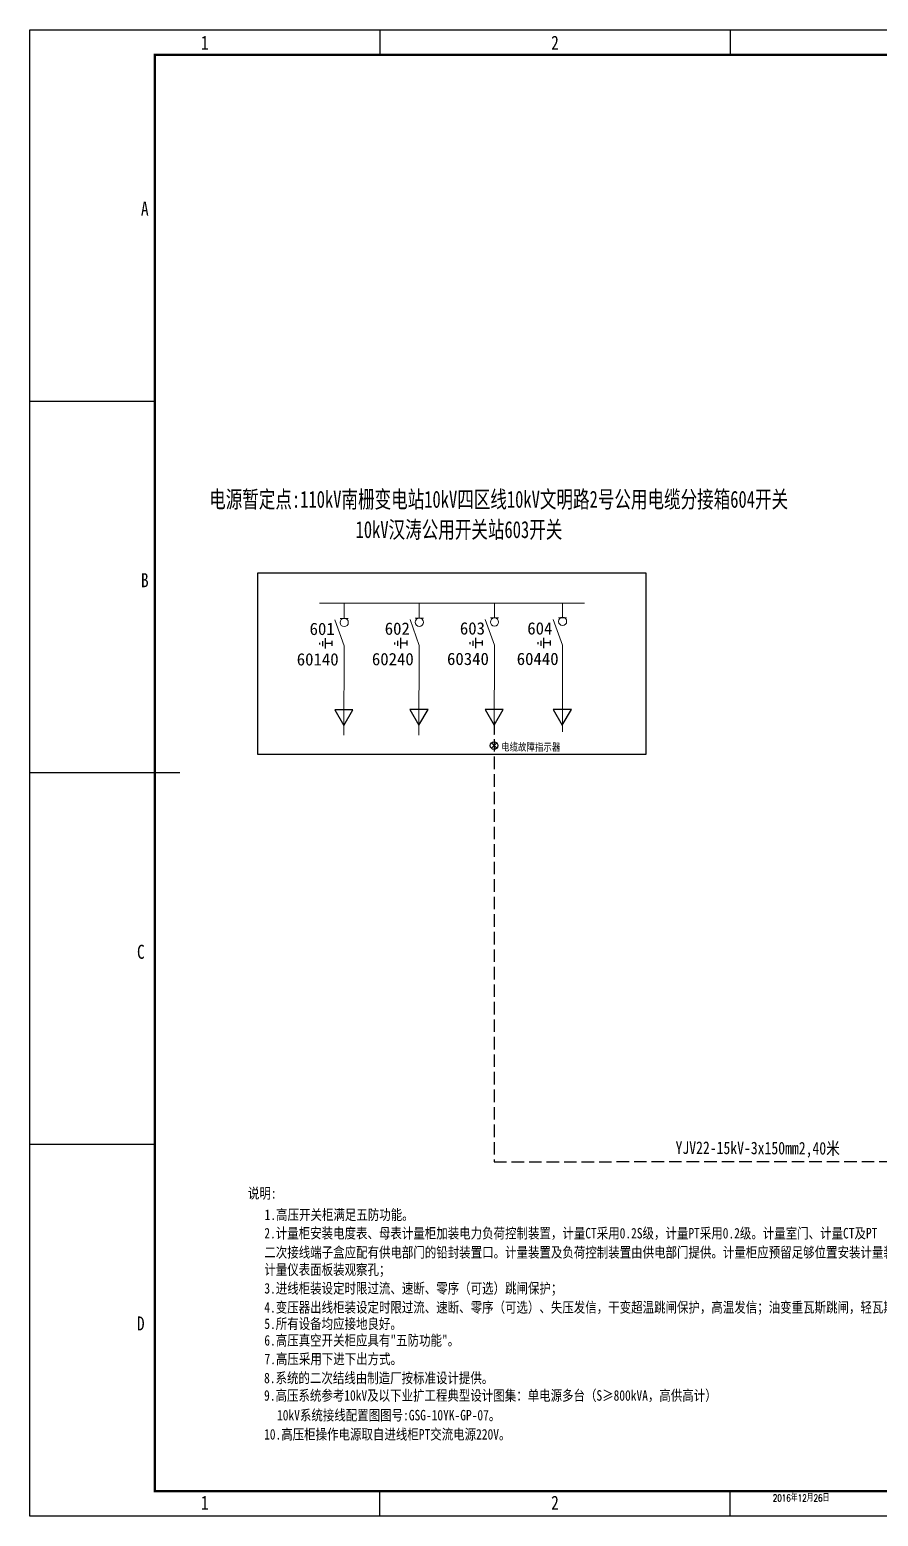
# Model space of a CAD drawing. Extents: x -700117 to -483644, y 1301776 to 1331476.
# Drawn here: x -700117 to -683155, y 1301776 to 1331476 of the extents above; entities that cross this region are included whole.
import ezdxf
from ezdxf.enums import TextEntityAlignment as Align

# ---------------------------------------------------------------- set-up
doc = ezdxf.new("R2010")
doc.units = 0
doc.header["$LTSCALE"] = 1000
doc.linetypes.add('CONTINOUS', pattern=[0])
doc.linetypes.add('DASH', pattern=[0.35, 0.25, -0.1])
doc.layers.get('0').update_dxf_attribs({"linetype": 'CONTINUOUS'})
for name, color, linetype in [('DT1', 3, 'CONTINUOUS'), ('TK', 5, 'CONTINUOUS'), ('内框', 3, 'CONTINUOUS'), ('外框', 2, 'CONTINUOUS')]:
    doc.layers.add(name, color=color, linetype=linetype)
doc.styles.add('LYD2', font='', dxfattribs={"width": 0.75})
doc.styles.add('TXT', font='simplex.shx', dxfattribs={"bigfont": '工程汉字.shx'})
doc.styles.add('宋体', font='', dxfattribs={"width": 0.8, "height": 3.8})
doc.styles.add('新宋体', font='')
doc.styles.get('LYD2').set_extended_font_data('SimSun')
doc.styles.get('宋体').set_extended_font_data('SimSun')
doc.styles.get('新宋体').set_extended_font_data('SimSun')

# ---------------------------------------------------------------- blocks, each defined once
blk = doc.blocks.new('集安A3图框')
at = {"layer": 'TK'}
for p, q in [((-35000, 29700), (-35000, 29200)), ((-28000, 29700), (-28000, 29200)), ((-39500, 22275), (-42000, 22275)), ((-39000, 14850), (-42000, 14850)), ((-39500, 7425), (-42000, 7425)), ((-35000, 0), (-35000, 500)), ((-28000, 0), (-28000, 500))]:
    blk.add_line(p, q, dxfattribs=at)
at = {"layer": '内框', "const_width": 50, "flags": 128}
blk.add_lwpolyline([(-39500, 500), (-39500, 29200), (-500, 29200), (-500, 500)], close=True, dxfattribs=at)
at = {"layer": '外框', "flags": 128}
blk.add_lwpolyline([(-42000, 0), (-42000, 29700), (0, 29700), (0, 0)], close=True, dxfattribs=at)
at = {"layer": 'TK', "style": '宋体', "width": 0.8}
for s, p in [('1', (-38500, 29300)), ('2', (-31500, 29300)), ('A', (-39700, 25988)), ('B', (-39700, 18562)), ('C', (-39779, 11138)), ('D', (-39780, 3712)), ('1', (-38500, 131)), ('2', (-31500, 131))]:
    blk.add_text(s, height=280, dxfattribs=at).set_placement(p, align=Align.CENTER)

msp = doc.modelspace()

# ---------------------------------------------------------------- linework, layer by layer
at = {"color": 7, "linetype": 'CONTINOUS'}
for p, q in [((-695556.1, 1320622), (-687802.5, 1320622)), ((-695556.1, 1316993.3), (-695556.1, 1320622)), ((-687802.5, 1320622), (-687802.5, 1316993.3)), ((-687802.5, 1316993.3), (-695556.1, 1316993.3))]:
    msp.add_line(p, q, dxfattribs=at)
at = {"color": 7, "lineweight": 13}
for p, q in [((-694328.2, 1320021.2), (-689028.8, 1320021.2)), ((-693832.4, 1319714.1), (-693832.4, 1320011.7)), ((-692330.5, 1319718.8), (-692330.5, 1320016.4)), ((-690828.6, 1319723.6), (-690828.6, 1320021.2)), ((-689467.2, 1320021.2), (-689467.2, 1319723.6)), ((-693832.4, 1319168.5), (-694016.6, 1319685.7)), ((-693913.9, 1319714.1), (-693750.9, 1319714.1)), ((-693906.8, 1319664.5), (-693913.9, 1319632.6)), ((-693913.9, 1319632.6), (-693906.8, 1319600.7)), ((-693889.1, 1319692.8), (-693906.8, 1319664.5)), ((-693906.8, 1319600.7), (-693889.1, 1319575.9)), ((-693864.3, 1319710.5), (-693889.1, 1319692.8)), ((-693889.1, 1319575.9), (-693864.3, 1319558.2)), ((-693832.4, 1319714.1), (-693864.3, 1319710.5)), ((-693800.5, 1319710.5), (-693832.4, 1319714.1)), ((-693772.1, 1319692.8), (-693800.5, 1319710.5)), ((-693800.5, 1319558.2), (-693772.1, 1319575.9)), ((-693754.4, 1319664.5), (-693772.1, 1319692.8)), ((-693772.1, 1319575.9), (-693754.4, 1319600.7)), ((-693750.9, 1319632.6), (-693754.4, 1319664.5)), ((-693754.4, 1319600.7), (-693750.9, 1319632.6)), ((-692330.5, 1319173.2), (-692514.7, 1319690.5)), ((-692412, 1319718.8), (-692249, 1319718.8)), ((-692404.9, 1319669.2), (-692412, 1319637.4)), ((-692412, 1319637.4), (-692404.9, 1319605.5)), ((-692387.2, 1319697.6), (-692404.9, 1319669.2)), ((-692404.9, 1319605.5), (-692387.2, 1319580.7)), ((-692362.4, 1319715.3), (-692387.2, 1319697.6)), ((-692387.2, 1319580.7), (-692362.4, 1319562.9)), ((-692330.5, 1319718.8), (-692362.4, 1319715.3)), ((-692298.6, 1319715.3), (-692330.5, 1319718.8)), ((-692270.2, 1319697.6), (-692298.6, 1319715.3)), ((-692298.6, 1319562.9), (-692270.2, 1319580.7)), ((-692252.5, 1319669.2), (-692270.2, 1319697.6)), ((-692270.2, 1319580.7), (-692252.5, 1319605.5)), ((-692249, 1319637.4), (-692252.5, 1319669.2)), ((-692252.5, 1319605.5), (-692249, 1319637.4)), ((-690828.6, 1319178), (-691012.8, 1319695.3)), ((-690910.1, 1319723.6), (-690747.1, 1319723.6)), ((-690903, 1319674), (-690910.1, 1319642.1)), ((-690910.1, 1319642.1), (-690903, 1319610.2)), ((-690885.3, 1319702.4), (-690903, 1319674)), ((-690903, 1319610.2), (-690885.3, 1319585.4)), ((-690860.5, 1319720.1), (-690885.3, 1319702.4)), ((-690885.3, 1319585.4), (-690860.5, 1319567.7)), ((-690828.6, 1319723.6), (-690860.5, 1319720.1)), ((-690796.7, 1319720.1), (-690828.6, 1319723.6)), ((-690768.3, 1319702.4), (-690796.7, 1319720.1)), ((-690796.7, 1319567.7), (-690768.3, 1319585.4)), ((-690750.6, 1319674), (-690768.3, 1319702.4)), ((-690768.3, 1319585.4), (-690750.6, 1319610.2)), ((-690747.1, 1319642.1), (-690750.6, 1319674)), ((-690750.6, 1319610.2), (-690747.1, 1319642.1)), ((-689467.2, 1319178), (-689655, 1319695.3)), ((-689548.7, 1319723.6), (-689385.7, 1319723.6)), ((-689541.6, 1319686), (-689548.7, 1319654.1)), ((-689548.7, 1319654.1), (-689541.6, 1319622.3)), ((-689523.9, 1319714.4), (-689541.6, 1319686)), ((-689541.6, 1319622.3), (-689523.9, 1319597.5)), ((-689499.1, 1319732.1), (-689523.9, 1319714.4)), ((-689523.9, 1319597.5), (-689499.1, 1319579.7)), ((-689467.2, 1319735.6), (-689499.1, 1319732.1)), ((-689499.1, 1319579.7), (-689467.2, 1319572.6)), ((-689435.4, 1319732.1), (-689467.2, 1319735.6)), ((-689467.2, 1319572.6), (-689435.4, 1319579.7)), ((-689407, 1319714.4), (-689435.4, 1319732.1)), ((-689435.4, 1319579.7), (-689407, 1319597.5)), ((-689389.3, 1319686), (-689407, 1319714.4)), ((-689407, 1319597.5), (-689389.3, 1319622.3)), ((-689385.8, 1319654.1), (-689389.3, 1319686)), ((-689389.3, 1319622.3), (-689385.8, 1319654.1)), ((-693864.3, 1319558.2), (-693832.4, 1319551.1)), ((-693832.4, 1319551.1), (-693800.5, 1319558.2)), ((-692362.4, 1319562.9), (-692330.5, 1319555.8)), ((-692330.5, 1319555.8), (-692298.6, 1319562.9)), ((-690860.5, 1319567.7), (-690828.6, 1319560.6)), ((-690828.6, 1319560.6), (-690796.7, 1319567.7)), ((-693832.4, 1319168.5), (-693839.5, 1317379.4)), ((-692330.5, 1319173.2), (-692337.6, 1317384.1)), ((-690828.6, 1319178), (-690835.7, 1317388.9)), ((-689467.2, 1317445.7), (-689467.2, 1319178)), ((-689467.2, 1319178), (-689467.2, 1317969.9)), ((-689467.2, 1318295.8), (-689467.2, 1318515.5))]:
    msp.add_line(p, q, dxfattribs=at)
at = {"color": 7, "ltscale": 2}
for p, q in [((-694209.9, 1319318.6), (-694209.9, 1319111.7)), ((-692708, 1319323.3), (-692708, 1319116.5)), ((-691206.1, 1319328.1), (-691206.1, 1319121.3)), ((-691074.4, 1319275.9), (-691074.4, 1319175.1)), ((-689844.8, 1319328.1), (-689844.8, 1319121.3)), ((-689713, 1319275.9), (-689713, 1319175.1)), ((-694324.7, 1319228.5), (-694324.7, 1319191.3)), ((-694264.6, 1319260.3), (-694264.6, 1319159.5)), ((-694078.2, 1319215.9), (-694208, 1319215.9)), ((-694078.2, 1319266.4), (-694078.2, 1319165.5)), ((-692822.8, 1319233.2), (-692822.8, 1319196)), ((-692762.7, 1319265), (-692762.7, 1319164.2)), ((-692576.3, 1319220.7), (-692706.1, 1319220.7)), ((-692576.3, 1319271.1), (-692576.3, 1319170.3)), ((-691320.9, 1319238), (-691320.9, 1319200.8)), ((-691260.8, 1319269.8), (-691260.8, 1319169)), ((-691074.4, 1319225.5), (-691204.2, 1319225.5)), ((-689959.6, 1319238), (-689959.6, 1319200.8)), ((-689899.4, 1319269.8), (-689899.4, 1319169)), ((-689713, 1319225.5), (-689842.8, 1319225.5))]:
    msp.add_line(p, q, dxfattribs=at)
at = {"color": 7, "ltscale": 500}
for p, q in [((-693657.4, 1317888.4), (-694020, 1317888.4)), ((-694020, 1317888.4), (-693838.7, 1317574.4)), ((-693838.7, 1317574.4), (-693657.4, 1317888.4)), ((-692155.5, 1317893.2), (-692518.1, 1317893.2)), ((-692518.1, 1317893.2), (-692336.8, 1317579.1)), ((-692336.8, 1317579.1), (-692155.5, 1317893.2)), ((-690650.9, 1317893.2), (-691013.5, 1317893.2)), ((-691013.5, 1317893.2), (-690832.2, 1317579.1)), ((-690832.2, 1317579.1), (-690650.9, 1317893.2)), ((-689290.2, 1317893.2), (-689652.8, 1317893.2)), ((-689652.8, 1317893.2), (-689471.5, 1317579.1)), ((-689471.5, 1317579.1), (-689290.2, 1317893.2))]:
    msp.add_line(p, q, dxfattribs=at)
at = {"color": 7, "linetype": 'DASH'}
for p, q in [((-690835.7, 1317652.7), (-690835.8, 1308858.4)), ((-690835.7, 1308858.4), (-677998.4, 1308870.5))]:
    msp.add_line(p, q, dxfattribs=at)
at = {"color": 7}
for p, q in [((-690782.7, 1317226.6), (-690888.6, 1317120.7)), ((-690888.6, 1317226.6), (-690782.7, 1317120.7))]:
    msp.add_line(p, q, dxfattribs=at)
msp.add_circle((-690835.7, 1317173.7), 74.9, dxfattribs=at)

# ---------------------------------------------------------------- block references
at = {"color": 5, "rotation": 6.670106611340577e-09}
msp.add_blockref('集安A3图框', (-658117.5, 1301776), dxfattribs=at)

# ---------------------------------------------------------------- texts
at = {"color": 7, "style": 'LYD2', "width": 0.7143}
for s, p in [('电源暂定点:110kV南栅变电站10kV四区线10kV文明路2号公用电缆分接箱604开关', (-696530.2, 1321924.9, -435.4)), ('10kV汉涛公用开关站603开关', (-693603.9, 1321320, -435.4))]:
    msp.add_text(s, height=339.57, rotation=0, dxfattribs=at).set_placement(p)
at = {"color": 7, "style": '新宋体'}
for s, p in [('601', (-694522.8, 1319383)), ('602', (-693020.9, 1319387.7)), ('603', (-691519, 1319392.5)), ('604', (-690171.2, 1319392.5)), ('60140', (-694779.4, 1318774)), ('60240', (-693277.5, 1318778.8)), ('60340', (-691775.6, 1318783.5)), ('60440', (-690382.5, 1318783.5))]:
    msp.add_text(s, height=246, rotation=0, dxfattribs=at).set_placement(p)
at = {"color": 7, "linetype": 'ByBlock', "style": '宋体', "width": 0.8}
for s, height, p in [('电缆故障指示器', 150.89, (-690694.9, 1317072.7)), (' YJV22-15kV-3x150mm2,40米', 251.476, (-687345.6, 1309017.1, 344.6))]:
    msp.add_text(s, height=height, rotation=359.72578, dxfattribs=at).set_placement(p)
at = {"color": 0, "style": 'LYD2', "width": 0.8}
for s, p in [('说明:', (-695754.7, 1308124.2)), ('1.高压开关柜满足五防功能。', (-695421.4, 1307695.9)), ('2.计量柜安装电度表、母表计量柜加装电力负荷控制装置，计量CT采用0.2S级，计量PT采用0.2级。计量室门、计量CT及PT', (-695427.8, 1307326.8)), ('二次接线端子盒应配有供电部门的铅封装置口。计量装置及负荷控制装置由供电部门提供。计量柜应预留足够位置安装计量装置；', (-695427.8, 1306944.7)), ('计量仪表面板装观察孔；', (-695427.8, 1306599.5)), ('3.进线柜装设定时限过流、速断、零序（可选）跳闸保护；', (-695427.8, 1306226.1)), ('4.变压器出线柜装设定时限过流、速断、零序（可选）、失压发信，干变超温跳闸保护，高温发信；油变重瓦斯跳闸，轻瓦斯发信；', (-695427.8, 1305845.9)), ('5.所有设备均应接地良好。', (-695427.8, 1305517.7)), ('6.高压真空开关柜应具有"五防功能"。', (-695427.8, 1305186.5)), ('7.高压采用下进下出方式。', (-695423.9, 1304814.4)), ('8.系统的二次结线由制造厂按标准设计提供。', (-695432.5, 1304434.4)), ('9.高压系统参考10kV及以下业扩工程典型设计图集：单电源多台（S≥800kVA，高供高计）', (-695432.5, 1304084.9)), (' 10kV系统接线配置图图号:GSG-10YK-GP-07。', (-695287.9, 1303691.3)), ('10.高压柜操作电源取自进线柜PT交流电源220V。', (-695432.5, 1303308.6))]:
    msp.add_text(s, height=210, rotation=0, dxfattribs=at).set_placement(p)
at = {"layer": 'DT1', "color": 0, "style": 'TXT', "width": 0.75}
msp.add_text('2016年12月26日', height=140.285, rotation=0, dxfattribs=at).set_placement((-685263.3, 1302073.4))

doc.saveas('drawing.dxf')
